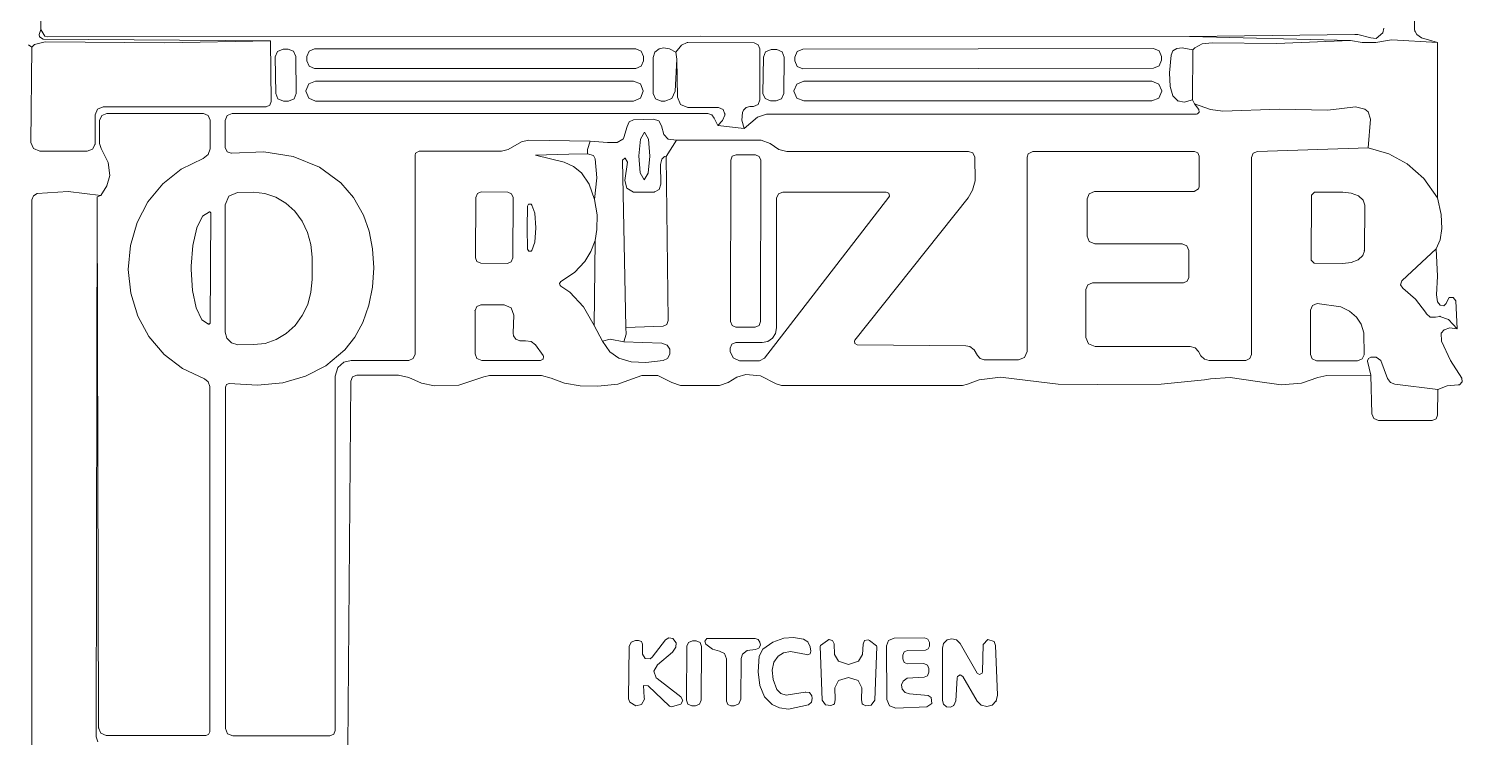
# Model space of a CAD drawing. Extents: x 0 to 650, y 0 to 488.
# Drawn here: x 127.1 to 267.8, y 172.5 to 242 of the extents above; entities that cross this region are included whole.
import ezdxf

# ---------------------------------------------------------------- set-up
doc = ezdxf.new("R2010")
doc.units = 0
doc.linetypes.add('Solid', pattern=[0])
doc.layers.add('Layer 1', color=7, linetype='Solid', lineweight=0)

msp = doc.modelspace()

# ---------------------------------------------------------------- linework, layer by layer
at = {"layer": 'Layer 1', "color": 9, "linetype": 'Solid', "lineweight": 0}
for p, q in [((128.35, 267.63), (128.32, 241.96)), ((128.72, 241.29), (128.32, 241.96)), ((129, 241.23), (128.72, 241.29)), ((193.02, 241.3), (129, 241.23)), ((241.04, 241.26), (193.02, 241.3)), ((151.55, 239.8), (151.33, 239.26)), ((151.33, 239.26), (151.37, 235.66)), ((152.09, 240.03), (151.55, 239.8)), ((152.59, 240.03), (152.09, 240.03)), ((153.13, 239.81), (152.59, 240.03)), ((153.35, 239.28), (153.13, 239.81)), ((153.39, 235.68), (153.35, 239.28)), ((154.66, 239.83), (154.44, 239.3)), ((154.44, 239.3), (154.44, 238.86)), ((155.19, 240.05), (154.66, 239.83)), ((186.71, 240.05), (155.19, 240.05)), ((187.24, 239.83), (186.71, 240.05)), ((187.46, 239.3), (187.24, 239.83)), ((187.46, 238.86), (187.46, 239.3)), ((188.56, 239.72), (188.4, 239.2)), ((188.4, 239.2), (188.4, 235.68)), ((188.98, 240.05), (188.56, 239.72)), ((189.42, 240.15), (188.98, 240.05)), ((190.01, 240.06), (189.42, 240.15)), ((189.42, 240.15), (189.42, 240.15)), ((190.62, 239.73), (190.01, 240.06)), ((199.22, 239.24), (199.18, 235.68)), ((199.44, 239.76), (199.22, 239.24)), ((199.97, 239.97), (199.44, 239.76)), ((200.53, 239.97), (199.97, 239.97)), ((201.05, 239.74), (200.53, 239.97)), ((201.26, 239.22), (201.05, 239.74)), ((201.22, 235.66), (201.26, 239.22)), ((202.53, 239.78), (202.3, 239.23)), ((202.3, 239.23), (202.3, 238.87)), ((203.08, 240.01), (202.53, 239.78)), ((237.5, 240.07), (203.08, 240.01)), ((238.05, 239.84), (237.5, 240.07)), ((238.28, 239.29), (238.05, 239.84)), ((238.28, 238.93), (238.28, 239.29)), ((239.21, 239.43), (239.06, 237.69)), ((239.4, 239.84), (239.21, 239.43)), ((239.79, 240.07), (239.4, 239.84)), ((240.31, 240.14), (239.79, 240.07)), ((241.36, 239.94), (240.31, 240.14)), ((154.44, 238.86), (154.66, 238.33)), ((154.66, 238.33), (155.19, 238.11)), ((155.19, 238.11), (186.71, 238.11)), ((186.71, 238.11), (187.24, 238.33)), ((187.24, 238.33), (187.46, 238.86)), ((190.57, 235.88), (190.72, 239.02)), ((202.3, 238.87), (202.53, 238.32)), ((202.53, 238.32), (203.08, 238.09)), ((203.08, 238.09), (237.5, 238.15)), ((237.5, 238.15), (238.05, 238.38)), ((238.05, 238.38), (238.28, 238.93)), ((154.61, 236.6), (154.33, 235.92)), ((155.29, 236.88), (154.61, 236.6)), ((186.47, 236.88), (155.29, 236.88)), ((187.15, 236.6), (186.47, 236.88)), ((187.43, 235.92), (187.15, 236.6)), ((202.5, 236.59), (202.22, 235.91)), ((203.18, 236.87), (202.5, 236.59)), ((237.34, 236.87), (203.18, 236.87)), ((238.02, 236.59), (237.34, 236.87)), ((238.3, 235.91), (238.02, 236.59)), ((239.06, 237.69), (239.12, 236.36)), ((239.12, 236.36), (239.4, 235.44)), ((151.37, 235.66), (151.59, 235.13)), ((151.59, 235.13), (152.13, 234.91)), ((152.13, 234.91), (152.63, 234.91)), ((152.63, 234.91), (153.17, 235.14)), ((153.17, 235.14), (153.39, 235.68)), ((154.33, 235.92), (154.33, 235.88)), ((154.33, 235.88), (154.61, 235.2)), ((154.61, 235.2), (155.29, 234.92)), ((155.29, 234.92), (186.47, 234.92)), ((186.47, 234.92), (187.15, 235.2)), ((187.15, 235.2), (187.43, 235.88)), ((187.43, 235.88), (187.43, 235.92)), ((188.4, 235.68), (188.63, 235.13)), ((188.63, 235.13), (189.18, 234.9)), ((189.18, 234.9), (189.54, 234.9)), ((189.54, 234.9), (190.25, 235.18)), ((190.25, 235.18), (190.57, 235.88)), ((199.18, 235.68), (199.39, 235.16)), ((199.39, 235.16), (199.91, 234.93)), ((199.91, 234.93), (200.47, 234.93)), ((200.47, 234.93), (201, 235.14)), ((201, 235.14), (201.22, 235.66)), ((202.22, 235.91), (202.22, 235.89)), ((202.22, 235.89), (202.5, 235.21)), ((202.5, 235.21), (203.18, 234.93)), ((203.18, 234.93), (237.34, 234.93)), ((237.34, 234.93), (238.02, 235.21)), ((238.02, 235.21), (238.3, 235.89)), ((238.3, 235.89), (238.3, 235.91)), ((239.4, 235.44), (239.88, 234.93)), ((239.88, 234.93), (239.88, 234.93)), ((239.88, 234.93), (240.51, 234.81)), ((240.51, 234.81), (241.31, 235.03)), ((134.3, 233.5), (134.09, 233.01)), ((134.79, 233.71), (134.3, 233.5)), ((144.28, 233.71), (134.79, 233.71)), ((144.74, 233.52), (144.28, 233.71)), ((144.93, 233.05), (144.74, 233.52)), ((146.62, 233.5), (146.42, 233.02)), ((147.09, 233.7), (146.62, 233.5)), ((193.77, 233.7), (147.09, 233.7)), ((194.15, 233.57), (193.77, 233.7)), ((194.38, 233.24), (194.15, 233.57)), ((199.51, 233.65), (198.63, 233.33)), ((241.72, 233.65), (199.51, 233.65)), ((241.52, 234.64), (241.93, 234.08)), ((241.8, 233.66), (241.72, 233.65)), ((241.97, 233.84), (241.8, 233.66)), ((241.93, 234.08), (241.97, 233.84)), ((134.09, 233.01), (134.09, 230.77)), ((144.93, 230.25), (144.93, 233.05)), ((146.42, 233.02), (146.42, 230.36)), ((185.84, 232.43), (185.54, 231.34)), ((186.04, 232.88), (185.84, 232.43)), ((186.49, 233.08), (186.04, 232.88)), ((188.44, 233.15), (186.49, 233.08)), ((188.96, 232.97), (188.44, 233.15)), ((189.22, 232.49), (188.96, 232.97)), ((189.44, 231.65), (189.22, 232.49)), ((194.75, 232.53), (194.38, 233.24)), ((198.63, 233.33), (197.34, 232.22)), ((134.09, 230.77), (134.25, 230.26)), ((174.19, 230.18), (175.48, 230.92)), ((175.48, 230.92), (176.17, 231.1)), ((176.17, 231.1), (182.22, 231)), ((183.92, 230.85), (182.22, 231)), ((184.88, 230.86), (183.92, 230.85)), ((185.44, 231.18), (184.88, 230.86)), ((185.45, 231.2), (185.44, 231.18)), ((185.44, 231.18), (185.44, 231.18)), ((185.54, 231.34), (185.45, 231.2)), ((187.17, 231.2), (186.99, 229.54)), ((187.57, 231.88), (187.17, 231.2)), ((187.95, 231.19), (187.57, 231.88)), ((188.09, 229.52), (187.95, 231.19)), ((189.87, 231.17), (189.44, 231.65)), ((190.7, 231.07), (189.87, 231.17)), ((190.7, 231.07), (198.99, 231.07)), ((198.99, 231.07), (199.87, 230.76)), ((199.87, 230.76), (200.75, 230.17)), ((134.25, 230.26), (134.94, 228.91)), ((142.09, 228.23), (144.27, 229.3)), ((144.27, 229.3), (144.75, 229.67)), ((144.75, 229.67), (144.93, 230.25)), ((146.42, 230.36), (146.6, 229.95)), ((146.6, 229.95), (147.01, 229.81)), ((147.01, 229.81), (147.05, 229.81)), ((147.05, 229.81), (150.22, 229.93)), ((150.22, 229.93), (153.07, 229.49)), ((153.07, 229.49), (155.67, 228.44)), ((165.04, 229.6), (165.09, 229.8)), ((165.04, 210.09), (165.04, 229.6)), ((165.09, 229.8), (165.44, 230)), ((165.44, 230), (173.52, 230)), ((173.52, 230), (174.19, 230.18)), ((180.14, 229.72), (176.87, 229.62)), ((176.87, 229.62), (179.66, 228.94)), ((181.96, 229.74), (180.14, 229.72)), ((182.56, 229.59), (181.96, 229.74)), ((182.73, 229.25), (182.56, 229.59)), ((185.64, 229.32), (185.39, 229.12)), ((185.66, 229.32), (185.64, 229.32)), ((185.9, 228.94), (185.66, 229.32)), ((186.99, 229.54), (187.13, 227.87)), ((187.91, 227.86), (188.09, 229.52)), ((189.49, 229.46), (189.26, 229.22)), ((189.67, 229.47), (189.49, 229.46)), ((189.89, 213.38), (189.67, 229.47)), ((196.17, 229.5), (196.01, 229.12)), ((196.54, 229.65), (196.17, 229.5)), ((198.44, 229.65), (196.54, 229.65)), ((198.82, 229.49), (198.44, 229.65)), ((198.97, 229.12), (198.82, 229.49)), ((200.75, 230.17), (201.51, 229.98)), ((201.51, 229.98), (219.34, 229.99)), ((219.34, 229.99), (219.76, 229.83)), ((219.76, 229.83), (219.97, 229.43)), ((219.97, 229.43), (219.98, 227.09)), ((225.09, 229.42), (225.21, 229.76)), ((225.09, 210.35), (225.09, 229.42)), ((225.21, 229.76), (225.64, 229.97)), ((225.64, 229.97), (241.52, 229.97)), ((241.52, 229.97), (241.52, 229.97)), ((241.52, 229.97), (241.83, 229.84)), ((241.83, 229.84), (241.96, 229.53)), ((241.96, 229.53), (241.96, 226.52)), ((247.11, 229.37), (247.28, 229.8)), ((247.11, 210.05), (247.11, 229.37)), ((247.28, 229.8), (247.71, 229.99)), ((247.71, 229.99), (258.54, 230.32)), ((134.94, 228.91), (135.09, 227.61)), ((140.3, 226.81), (142.09, 228.23)), ((155.67, 228.44), (157.76, 226.89)), ((179.66, 228.94), (180.59, 228.49)), ((180.59, 228.49), (181.36, 227.88)), ((181.36, 227.88), (182.14, 226.78)), ((182.87, 227.4), (182.73, 229.25)), ((185.39, 229.12), (185.39, 229.1)), ((185.39, 229.1), (185.71, 212.72)), ((185.61, 227.12), (185.9, 228.94)), ((187.13, 227.87), (187.51, 227.18)), ((187.51, 227.18), (187.91, 227.86)), ((189.26, 229.22), (189.13, 228.69)), ((189.13, 228.69), (189.17, 226.77)), ((196.01, 229.12), (195.99, 213.28)), ((198.95, 213.28), (198.97, 229.12)), ((134.82, 226.62), (134.21, 225.67)), ((135.09, 227.61), (134.82, 226.62)), ((135.09, 227.61), (135.09, 227.61)), ((138.83, 225.03), (140.3, 226.81)), ((157.76, 226.89), (158.99, 225.47)), ((182.14, 226.78), (182.66, 225.25)), ((182.66, 225.25), (182.87, 227.4)), ((185.81, 226.36), (185.61, 227.12)), ((189.17, 226.77), (189, 226.24)), ((219.98, 227.09), (219.72, 226.18)), ((241.96, 226.52), (241.91, 226.32)), ((133.85, 225.54), (134, 173.42)), ((146.77, 225.6), (146.41, 224.73)), ((147.64, 225.96), (146.77, 225.6)), ((149.2, 225.97), (147.64, 225.96)), ((150.32, 225.85), (149.2, 225.97)), ((151.39, 225.49), (150.32, 225.85)), ((152.38, 224.9), (151.39, 225.49)), ((158.99, 225.47), (159.98, 223.74)), ((171, 225.47), (170.96, 219.55)), ((171.16, 225.85), (171, 225.47)), ((171.54, 226.01), (171.16, 225.85)), ((174.14, 225.99), (171.54, 226.01)), ((174.52, 225.83), (174.14, 225.99)), ((174.68, 225.45), (174.52, 225.83)), ((174.64, 219.53), (174.68, 225.45)), ((186.49, 225.99), (185.81, 226.36)), ((186.57, 225.99), (186.49, 225.99)), ((188.47, 225.99), (186.57, 225.99)), ((188.51, 225.99), (188.47, 225.99)), ((189, 226.24), (188.51, 225.99)), ((199.33, 209.69), (211.53, 225.5)), ((200.7, 225.82), (200.52, 225.4)), ((200.52, 225.4), (200.52, 212.66)), ((201.13, 226), (200.7, 225.82)), ((211.28, 226), (201.13, 226)), ((219.3, 225.44), (208.19, 211.45)), ((211.54, 225.87), (211.28, 226)), ((211.53, 225.5), (211.58, 225.59)), ((211.58, 225.59), (211.54, 225.87)), ((219.72, 226.18), (219.3, 225.44)), ((231.18, 225.83), (230.97, 225.32)), ((230.97, 225.32), (230.97, 221.68)), ((231.69, 226.04), (231.18, 225.83)), ((241.48, 226.04), (231.69, 226.04)), ((241.91, 226.32), (241.48, 226.04)), ((252.99, 225.7), (252.97, 219.3)), ((253.28, 225.99), (252.99, 225.7)), ((256.08, 225.98), (253.28, 225.99)), ((256.9, 225.88), (256.08, 225.98)), ((257.59, 225.61), (256.9, 225.88)), ((258.05, 225.2), (257.59, 225.61)), ((258.21, 224.72), (258.05, 225.2)), ((265.7, 223.8), (265.37, 225.44)), ((137.77, 223.02), (138.83, 225.03)), ((144.2, 223.64), (143.62, 222.49)), ((144.87, 224.04), (144.2, 223.64)), ((144.92, 224.04), (144.87, 224.04)), ((145.02, 223.94), (144.92, 224.04)), ((144.94, 213.14), (145.02, 223.94)), ((146.41, 224.73), (146.43, 212.25)), ((153.25, 224.11), (152.38, 224.9)), ((153.97, 223.14), (153.25, 224.11)), ((159.98, 223.74), (160.55, 222.16)), ((176.06, 224.6), (176.05, 222.49)), ((176.19, 224.79), (176.06, 224.6)), ((176.42, 224.79), (176.19, 224.79)), ((176.5, 224.72), (176.42, 224.79)), ((176.8, 223.91), (176.5, 224.72)), ((176.9, 222.5), (176.8, 223.91)), ((258.19, 220.24), (258.21, 224.72)), ((265.78, 222.41), (265.7, 223.8)), ((137.12, 220.76), (137.77, 223.02)), ((143.62, 222.49), (143.23, 220.76)), ((154.5, 222.04), (153.97, 223.14)), ((176.05, 222.49), (176.06, 220.38)), ((176.8, 221.08), (176.9, 222.5)), ((265.63, 221.3), (265.78, 222.41)), ((154.83, 220.85), (154.5, 222.04)), ((154.94, 219.61), (154.83, 220.85)), ((160.55, 222.16), (160.88, 220.41)), ((176.5, 220.27), (176.8, 221.08)), ((182.7, 221.23), (182.29, 220.15)), ((182.6, 212.89), (182.7, 221.23)), ((230.97, 221.68), (231.19, 221.14)), ((231.19, 221.14), (231.73, 220.92)), ((231.73, 220.92), (240.29, 220.92)), ((240.29, 220.92), (240.76, 220.72)), ((265.24, 220.44), (265.63, 221.3)), ((136.91, 218.41), (137.12, 220.76)), ((143.23, 220.76), (143.08, 218.72)), ((154.94, 217.41), (154.94, 219.61)), ((160.88, 220.41), (160.99, 218.56)), ((170.96, 219.55), (171.12, 219.17)), ((174.48, 219.15), (174.64, 219.53)), ((176.06, 220.38), (176.2, 220.2)), ((176.2, 220.2), (176.43, 220.2)), ((176.43, 220.2), (176.5, 220.27)), ((182.29, 220.15), (181.71, 219.19)), ((240.76, 220.72), (240.96, 220.25)), ((240.96, 220.25), (240.96, 217.61)), ((257.57, 219.36), (258.03, 219.76)), ((258.03, 219.76), (258.19, 220.24)), ((137.16, 216.07), (136.91, 218.41)), ((143.08, 218.72), (143.08, 218.4)), ((143.08, 218.4), (143.2, 216.35)), ((160.99, 218.56), (160.86, 216.67)), ((171.12, 219.17), (171.5, 219.01)), ((171.5, 219.01), (174.1, 218.99)), ((174.1, 218.99), (174.48, 219.15)), ((180.68, 218.1), (179.35, 217.22)), ((181.71, 219.19), (180.68, 218.1)), ((181.71, 219.19), (181.71, 219.19)), ((252.97, 219.3), (253.26, 219.01)), ((253.26, 219.01), (256.06, 219)), ((256.06, 219), (256.87, 219.09)), ((256.87, 219.09), (257.57, 219.36)), ((154.83, 216.16), (154.94, 217.41)), ((160.86, 216.67), (160.5, 214.89)), ((179.35, 217.22), (179.22, 217.03)), ((179.22, 217.03), (179.28, 216.81)), ((179.28, 216.81), (179.34, 216.77)), ((179.34, 216.77), (180.23, 216.17)), ((231.05, 216.9), (230.86, 216.45)), ((231.51, 217.09), (231.05, 216.9)), ((240.44, 217.09), (231.51, 217.09)), ((240.81, 217.24), (240.44, 217.09)), ((240.96, 217.61), (240.81, 217.24)), ((137.85, 213.81), (137.16, 216.07)), ((143.2, 216.35), (143.57, 214.62)), ((154.51, 214.97), (154.83, 216.16)), ((180.23, 216.17), (181.58, 214.74)), ((230.86, 216.45), (230.86, 211.74)), ((138.94, 211.82), (137.85, 213.81)), ((143.57, 214.62), (144.12, 213.46)), ((153.27, 212.9), (153.98, 213.87)), ((153.98, 213.87), (154.51, 214.97)), ((160.5, 214.89), (159.91, 213.2)), ((171.1, 214.77), (170.93, 214.37)), ((170.93, 214.37), (170.93, 214.37)), ((170.93, 214.37), (170.93, 210.13)), ((171.5, 214.93), (171.1, 214.77)), ((173.78, 214.93), (171.5, 214.93)), ((173.79, 214.93), (173.78, 214.93)), ((174.48, 214.63), (173.79, 214.93)), ((174.75, 213.93), (174.48, 214.63)), ((174.68, 212.14), (174.75, 213.93)), ((181.58, 214.74), (182.6, 212.89)), ((253.08, 214.88), (252.89, 214.41)), ((252.89, 214.41), (252.89, 210.05)), ((253.55, 215.07), (253.08, 214.88)), ((255.86, 214.73), (253.55, 215.07)), ((253.55, 215.07), (253.55, 215.07)), ((256.73, 214.31), (255.86, 214.73)), ((257.4, 213.72), (256.73, 214.31)), ((144.12, 213.46), (144.79, 213.04)), ((144.79, 213.04), (144.84, 213.04)), ((144.84, 213.04), (144.94, 213.14)), ((152.4, 212.11), (153.27, 212.9)), ((159.91, 213.2), (159.14, 211.76)), ((185.71, 212.72), (189.37, 212.83)), ((189.37, 212.83), (189.74, 213)), ((189.74, 213), (189.89, 213.38)), ((195.99, 213.28), (196.14, 212.91)), ((196.14, 212.91), (196.52, 212.75)), ((196.52, 212.75), (198.42, 212.75)), ((198.42, 212.75), (198.79, 212.9)), ((198.79, 212.9), (198.95, 213.28)), ((200.52, 212.66), (200.41, 212.11)), ((257.85, 213.03), (257.4, 213.72)), ((258.13, 212.18), (257.85, 213.03)), ((265.71, 212.15), (266.02, 212.48)), ((266.02, 212.48), (266.56, 212.66)), ((266.56, 212.66), (267.27, 212.59)), ((140.44, 210.06), (138.94, 211.82)), ((146.43, 212.25), (146.58, 211.66)), ((146.58, 211.66), (147.04, 211.19)), ((147.04, 211.19), (147.66, 211.02)), ((147.66, 211.02), (149.22, 211.03)), ((149.22, 211.03), (150.34, 211.15)), ((149.22, 211.03), (149.22, 211.03)), ((150.34, 211.15), (151.41, 211.52)), ((151.41, 211.52), (152.4, 212.11)), ((159.14, 211.76), (158.15, 210.5)), ((174.71, 211.9), (174.68, 212.14)), ((174.92, 211.57), (174.71, 211.9)), ((175.32, 211.39), (174.92, 211.57)), ((174.92, 211.57), (174.92, 211.57)), ((175.89, 211.4), (175.32, 211.39)), ((176.43, 211.34), (175.89, 211.4)), ((176.85, 211), (176.43, 211.34)), ((177.6, 209.95), (176.85, 211)), ((184.2, 211.55), (183.43, 211.35)), ((183.43, 211.35), (184.14, 210.32)), ((185.52, 211.3), (184.2, 211.55)), ((189.25, 211.18), (185.52, 211.3)), ((189.78, 210.97), (189.25, 211.18)), ((196.13, 211.07), (195.97, 210.68)), ((196.52, 211.23), (196.13, 211.07)), ((199.1, 211.23), (196.52, 211.23)), ((199.64, 211.34), (199.1, 211.23)), ((200.1, 211.65), (199.64, 211.34)), ((200.41, 212.11), (200.1, 211.65)), ((208.19, 211.45), (208.15, 211.37)), ((208.15, 211.37), (208.18, 211.12)), ((208.18, 211.12), (208.41, 211.01)), ((208.41, 211.01), (219.08, 210.91)), ((230.86, 211.74), (231.13, 211.1)), ((231.13, 211.1), (231.77, 210.83)), ((258.17, 210.04), (258.13, 212.18)), ((265.74, 211.38), (265.71, 212.15)), ((266.62, 209.47), (265.74, 211.38)), ((142.23, 208.69), (140.44, 210.06)), ((158.15, 210.5), (156.29, 208.94)), ((164.42, 209.47), (164.86, 209.65)), ((164.86, 209.65), (165.04, 210.09)), ((170.93, 210.13), (171.12, 209.66)), ((171.12, 209.66), (171.59, 209.47)), ((177.35, 209.47), (177.6, 209.59)), ((177.64, 209.87), (177.6, 209.95)), ((177.6, 209.59), (177.64, 209.87)), ((184.14, 210.32), (184.14, 210.32)), ((184.14, 210.32), (184.14, 210.32)), ((184.14, 210.32), (185.05, 209.7)), ((185.05, 209.7), (186.23, 209.35)), ((189.37, 209.47), (189.8, 209.68)), ((190.04, 210.57), (189.78, 210.97)), ((189.8, 209.68), (190.05, 210.09)), ((190.05, 210.09), (190.04, 210.57)), ((195.97, 210.68), (195.97, 210.36)), ((195.97, 210.36), (196.24, 209.72)), ((196.24, 209.72), (196.88, 209.45)), ((198.84, 209.45), (199.33, 209.69)), ((219.08, 210.91), (219.47, 210.83)), ((219.47, 210.83), (219.47, 210.83)), ((219.47, 210.83), (219.89, 210.51)), ((219.89, 210.51), (220.21, 209.97)), ((220.21, 209.97), (220.48, 209.65)), ((220.48, 209.65), (220.87, 209.53)), ((224.26, 209.53), (224.85, 209.77)), ((224.85, 209.77), (225.09, 210.35)), ((231.77, 210.83), (241.1, 210.83)), ((241.1, 210.83), (241.57, 210.7)), ((241.57, 210.7), (241.91, 210.36)), ((241.91, 210.36), (242.15, 209.94)), ((242.15, 209.94), (242.48, 209.6)), ((242.48, 209.6), (242.94, 209.48)), ((246.54, 209.48), (246.94, 209.65)), ((246.94, 209.65), (247.11, 210.05)), ((252.89, 210.05), (253.07, 209.63)), ((253.07, 209.63), (253.49, 209.45)), ((257.5, 209.45), (257.95, 209.62)), ((257.95, 209.62), (258.17, 210.04)), ((144.38, 207.66), (142.23, 208.69)), ((156.29, 208.94), (154.31, 207.92)), ((156.29, 208.94), (156.29, 208.94)), ((156.29, 208.94), (156.29, 208.94)), ((157.22, 207.92), (157.48, 208.78)), ((157.48, 208.78), (158.04, 209.29)), ((158.04, 209.29), (158.77, 209.47)), ((158.77, 209.47), (164.42, 209.47)), ((171.59, 209.47), (177.35, 209.47)), ((186.23, 209.35), (187.67, 209.27)), ((187.67, 209.27), (189.37, 209.47)), ((196.88, 209.45), (198.84, 209.45)), ((220.87, 209.53), (224.26, 209.53)), ((242.94, 209.48), (246.54, 209.48)), ((253.49, 209.45), (257.5, 209.45)), ((267.73, 207.74), (266.62, 209.47)), ((144.76, 207.37), (144.38, 207.66)), ((144.91, 206.91), (144.76, 207.37)), ((144.91, 173.08), (144.91, 206.91)), ((146.55, 207.11), (146.44, 206.86)), ((146.44, 206.86), (146.44, 173.37)), ((146.8, 207.21), (146.55, 207.11)), ((146.82, 207.21), (146.8, 207.21)), ((149.57, 207.06), (146.82, 207.21)), ((152.07, 207.29), (149.57, 207.06)), ((154.31, 207.92), (152.07, 207.29)), ((157.22, 173.18), (157.22, 207.92)), ((158.44, 171.54), (158.73, 207.44)), ((158.73, 207.44), (158.91, 207.86)), ((158.91, 207.86), (159.34, 208.04)), ((159.34, 208.04), (163.42, 208.04)), ((163.42, 208.04), (164.43, 207.79)), ((164.43, 207.79), (165.68, 207.26)), ((165.68, 207.26), (166.96, 206.97)), ((166.96, 206.97), (169.33, 207.04)), ((166.96, 206.97), (166.96, 206.97)), ((169.33, 207.04), (171.8, 207.86)), ((171.8, 207.86), (172.34, 207.99)), ((172.34, 207.99), (177.46, 207.99)), ((177.46, 207.99), (178.4, 207.75)), ((178.4, 207.75), (179.71, 207.24)), ((179.71, 207.24), (181.24, 206.97)), ((181.24, 206.97), (182.98, 206.94)), ((182.98, 206.94), (184.94, 207.15)), ((184.94, 207.15), (185.56, 207.36)), ((185.56, 207.36), (187.3, 208.01)), ((187.3, 208.01), (188.87, 207.98)), ((188.87, 207.98), (188.87, 207.98)), ((188.87, 207.98), (190.24, 207.3)), ((190.24, 207.3), (191.1, 207)), ((191.1, 207), (194.91, 207)), ((194.91, 207), (195.77, 207.31)), ((195.77, 207.31), (196.61, 207.83)), ((196.61, 207.83), (197.48, 208.09)), ((197.48, 208.09), (197.48, 208.09)), ((197.48, 208.09), (197.48, 208.09)), ((197.48, 208.09), (198.93, 207.96)), ((198.93, 207.96), (200.46, 207.19)), ((200.46, 207.19), (200.99, 207.03)), ((200.99, 207.03), (218.76, 207.03)), ((218.76, 207.03), (219.25, 207.14)), ((219.25, 207.14), (220.39, 207.58)), ((220.39, 207.58), (222.47, 207.82)), ((222.47, 207.82), (225.16, 207.49)), ((225.16, 207.49), (228.13, 207.14)), ((228.13, 207.14), (232.04, 207.11)), ((232.04, 207.11), (238.23, 207.14)), ((238.23, 207.14), (242.49, 207.57)), ((242.49, 207.57), (243.09, 207.68)), ((243.09, 207.68), (245.02, 207.8)), ((245.02, 207.8), (247.47, 207.45)), ((247.47, 207.45), (250.01, 207.09)), ((250.01, 207.09), (252.01, 207.25)), ((252.01, 207.25), (253.61, 207.81)), ((253.61, 207.81), (254.51, 208.01)), ((254.51, 208.01), (258.8, 208.04)), ((265.38, 206.63), (266.31, 206.97)), ((266.31, 206.97), (267.38, 207.07)), ((267.38, 207.07), (267.52, 207.09)), ((267.52, 207.09), (267.79, 207.36)), ((267.79, 207.36), (267.73, 207.74)), ((186.24, 181.84), (186.05, 181.41)), ((186.66, 182.01), (186.24, 181.84)), ((186.98, 182.01), (186.66, 182.01)), ((187.26, 181.9), (186.98, 182.01)), ((187.37, 181.62), (187.26, 181.9)), ((187.37, 180.67), (187.37, 181.62)), ((189.62, 182.07), (188.3, 180.35)), ((189.95, 182.27), (189.62, 182.07)), ((190.33, 182.19), (189.95, 182.27)), ((190.67, 181.78), (190.33, 182.19)), ((190.63, 181.35), (190.67, 181.78)), ((190.67, 181.78), (190.67, 181.78)), ((191.87, 181.81), (191.71, 181.43)), ((192.26, 181.96), (191.87, 181.81)), ((192.62, 181.96), (192.26, 181.96)), ((193, 181.8), (192.62, 181.96)), ((193.15, 181.41), (193, 181.8)), ((193.67, 182.18), (193.48, 181.94)), ((193.48, 181.94), (193.57, 181.65)), ((193.57, 181.65), (194.23, 181.14)), ((193.79, 182.2), (193.67, 182.18)), ((198.42, 182.2), (193.79, 182.2)), ((198.72, 182.09), (198.42, 182.2)), ((198.88, 181.82), (198.72, 182.09)), ((198.77, 181.24), (198.93, 181.54)), ((198.93, 181.54), (198.88, 181.82)), ((200.16, 181.84), (199.18, 181.13)), ((201.21, 182.23), (200.16, 181.84)), ((202.16, 182.29), (201.21, 182.23)), ((201.21, 182.23), (201.21, 182.23)), ((203.16, 182.12), (202.16, 182.29)), ((203.59, 181.85), (203.16, 182.12)), ((203.81, 181.38), (203.59, 181.85)), ((204.83, 181.49), (204.8, 181.43)), ((205.51, 182.01), (204.83, 181.49)), ((205.64, 182.08), (205.51, 182.01)), ((206, 182), (205.64, 182.08)), ((206.15, 181.66), (206, 182)), ((206.21, 180.63), (206.15, 181.66)), ((209, 181.65), (208.93, 180.62)), ((209.14, 181.99), (209, 181.65)), ((209.51, 182.07), (209.14, 181.99)), ((209.64, 182), (209.51, 182.07)), ((210.31, 181.48), (209.64, 182)), ((210.34, 181.42), (210.31, 181.48)), ((211.5, 182.01), (211.29, 181.47)), ((211.29, 181.47), (211.34, 176.21)), ((212.04, 182.23), (211.5, 182.01)), ((215.03, 182.26), (212.04, 182.23)), ((215.36, 182.13), (215.03, 182.26)), ((215.51, 181.8), (215.36, 182.13)), ((215.39, 181.17), (215.51, 181.45)), ((215.51, 181.45), (215.51, 181.8)), ((215.51, 181.8), (215.51, 181.8)), ((216.9, 181.71), (216.78, 181.25)), ((217.24, 182.05), (216.9, 181.71)), ((217.71, 182.17), (217.24, 182.05)), ((218.17, 182.05), (217.71, 182.17)), ((218.51, 181.71), (218.17, 182.05)), ((220.2, 178.78), (218.51, 181.71)), ((220.78, 181.61), (220.7, 178.92)), ((221.23, 182.09), (220.78, 181.61)), ((221.85, 181.9), (221.23, 182.09)), ((222, 181.52), (221.85, 181.9)), ((222.2, 176.63), (222, 181.52)), ((186.05, 181.41), (186, 176.26)), ((187.61, 180.23), (187.37, 180.67)), ((188.12, 180.2), (187.61, 180.23)), ((188.3, 180.35), (188.12, 180.2)), ((188.83, 179.6), (190.31, 180.85)), ((190.31, 180.85), (190.63, 181.35)), ((191.71, 181.43), (191.67, 176.15)), ((193.11, 176.13), (193.15, 181.41)), ((194.23, 181.14), (194.91, 180.94)), ((194.91, 180.94), (195.4, 180.71)), ((195.4, 180.71), (195.6, 180.21)), ((195.6, 180.21), (195.6, 176.03)), ((197, 176.24), (197.04, 180.23)), ((197.04, 180.23), (197.16, 180.67)), ((197.16, 180.67), (197.63, 181.01)), ((197.63, 181.01), (198.45, 181.12)), ((198.45, 181.12), (198.77, 181.24)), ((198.81, 180.45), (198.69, 178.91)), ((199.18, 181.13), (198.81, 180.45)), ((200.25, 179.87), (200.68, 180.47)), ((200.68, 180.47), (201.2, 180.79)), ((201.2, 180.79), (201.89, 180.92)), ((201.89, 180.92), (203.45, 180.61)), ((203.45, 180.61), (203.53, 180.59)), ((203.53, 180.59), (203.8, 180.69)), ((203.8, 180.69), (203.88, 180.96)), ((203.88, 180.96), (203.81, 181.38)), ((204.8, 181.43), (204.97, 176.15)), ((206.59, 179.96), (206.21, 180.63)), ((208.93, 180.62), (208.54, 179.96)), ((210.14, 176.14), (210.34, 181.42)), ((212.89, 180.55), (213.02, 180.89)), ((212.89, 180.2), (212.89, 180.55)), ((213.03, 179.85), (212.89, 180.2)), ((213.02, 180.89), (213.36, 181.03)), ((213.36, 181.03), (215.11, 181.05)), ((215.11, 181.05), (215.39, 181.17)), ((216.78, 181.25), (216.78, 176.11)), ((188.48, 179), (188.83, 179.6)), ((188.7, 178.34), (188.48, 179)), ((198.69, 178.91), (198.86, 177.57)), ((200.08, 179.08), (200.25, 179.87)), ((200.18, 178.16), (200.08, 179.08)), ((207.57, 179.64), (206.59, 179.96)), ((206.59, 179.96), (206.59, 179.96)), ((208.54, 179.96), (207.57, 179.64)), ((208.54, 179.96), (208.54, 179.96)), ((213.37, 179.71), (213.03, 179.85)), ((214.97, 179.73), (213.37, 179.71)), ((213.37, 179.71), (213.37, 179.71)), ((215.32, 179.59), (214.97, 179.73)), ((215.46, 179.25), (215.32, 179.59)), ((215.33, 178.54), (215.46, 178.88)), ((215.46, 178.88), (215.46, 179.25)), ((220.43, 178.65), (220.2, 178.78)), ((220.67, 178.78), (220.43, 178.65)), ((220.7, 178.92), (220.67, 178.78)), ((187.52, 176.39), (187.45, 177.58)), ((187.45, 177.58), (187.92, 177.56)), ((187.92, 177.56), (190, 175.54)), ((188.79, 178.26), (188.7, 178.34)), ((191.13, 176.46), (188.79, 178.26)), ((198.86, 177.57), (199.32, 176.48)), ((200.55, 177.19), (200.18, 178.16)), ((206.23, 177.35), (206.59, 178.06)), ((206.26, 176.22), (206.23, 177.35)), ((206.59, 178.06), (207.56, 178.38)), ((207.56, 178.38), (208.53, 178.06)), ((208.53, 178.06), (208.53, 178.06)), ((208.53, 178.06), (208.89, 177.34)), ((208.89, 177.34), (208.85, 176.21)), ((212.78, 177.63), (212.93, 178.02)), ((212.85, 177.21), (212.78, 177.63)), ((212.93, 178.02), (213.31, 178.3)), ((213.31, 178.3), (214.99, 178.41)), ((214.99, 178.41), (215, 178.41)), ((215, 178.41), (215.33, 178.54)), ((218.1, 176.07), (218.22, 178.33)), ((218.22, 178.33), (218.27, 178.47)), ((218.27, 178.47), (218.53, 178.62)), ((218.53, 178.62), (218.8, 178.46)), ((218.8, 178.46), (220.19, 176.05)), ((186, 176.26), (186.11, 175.94)), ((186.11, 175.94), (186.69, 175.58)), ((187.27, 175.7), (187.54, 176.23)), ((187.54, 176.23), (187.52, 176.39)), ((191.11, 175.76), (191.3, 176.1)), ((191.3, 176.1), (191.13, 176.46)), ((191.67, 176.15), (191.82, 175.76)), ((192.95, 175.75), (193.11, 176.13)), ((195.6, 176.03), (195.73, 175.72)), ((196.8, 175.78), (197, 176.24)), ((199.32, 176.48), (200.08, 175.7)), ((200.93, 176.79), (200.55, 177.19)), ((201.45, 176.64), (200.93, 176.79)), ((203.32, 176.92), (201.45, 176.64)), ((203.37, 176.94), (203.32, 176.92)), ((203.75, 176.88), (203.37, 176.94)), ((203.64, 175.68), (203.93, 175.93)), ((203.96, 176.56), (203.75, 176.88)), ((203.93, 175.93), (204, 176.31)), ((204, 176.31), (203.96, 176.56)), ((204.97, 176.15), (205.32, 175.67)), ((206.19, 175.79), (206.26, 176.22)), ((208.85, 176.21), (208.92, 175.78)), ((209.79, 175.66), (210.14, 176.14)), ((211.34, 176.21), (211.34, 176.2)), ((211.34, 176.2), (211.6, 175.6)), ((213.14, 176.89), (212.85, 177.21)), ((213.54, 176.76), (213.14, 176.89)), ((215.39, 176.59), (213.54, 176.76)), ((215.26, 175.5), (215.75, 175.82)), ((215.68, 176.4), (215.39, 176.59)), ((215.75, 175.82), (215.68, 176.4)), ((216.78, 176.11), (216.89, 175.75)), ((217.89, 175.63), (218.1, 176.07)), ((220.19, 176.05), (220.59, 175.65)), ((221.68, 175.66), (222.07, 176.07)), ((222.07, 176.07), (222.2, 176.63)), ((186.69, 175.58), (187.27, 175.7)), ((190, 175.54), (190.21, 175.49)), ((190.21, 175.49), (190.98, 175.7)), ((190.98, 175.7), (191.11, 175.76)), ((191.82, 175.76), (192.2, 175.6)), ((192.2, 175.6), (192.56, 175.6)), ((192.56, 175.6), (192.95, 175.75)), ((195.73, 175.72), (196.04, 175.59)), ((196.04, 175.59), (196.34, 175.59)), ((196.34, 175.59), (196.8, 175.78)), ((200.08, 175.7), (200.8, 175.38)), ((200.8, 175.38), (201.68, 175.26)), ((201.68, 175.26), (203.64, 175.68)), ((205.32, 175.67), (205.84, 175.61)), ((205.84, 175.61), (206.09, 175.71)), ((206.09, 175.71), (206.19, 175.79)), ((208.92, 175.78), (209.02, 175.7)), ((209.02, 175.7), (209.28, 175.6)), ((209.28, 175.6), (209.79, 175.66)), ((211.6, 175.6), (212.22, 175.37)), ((212.22, 175.37), (215.26, 175.5)), ((216.89, 175.75), (217.18, 175.5)), ((217.18, 175.5), (217.56, 175.46)), ((217.56, 175.46), (217.89, 175.63)), ((220.59, 175.65), (221.13, 175.51)), ((221.13, 175.51), (221.68, 175.66)), ((134, 173.42), (134.22, 172.9)), ((144.78, 172.78), (144.91, 173.04)), ((144.91, 173.04), (144.91, 173.08)), ((146.44, 173.37), (146.65, 172.85)), ((157.06, 172.8), (157.22, 173.18)), ((134.22, 172.9), (134.75, 172.68)), ((134.75, 172.68), (144.51, 172.68)), ((144.51, 172.68), (144.78, 172.78)), ((146.65, 172.85), (147.17, 172.64)), ((147.17, 172.64), (156.68, 172.64)), ((156.68, 172.64), (157.06, 172.8))]:
    msp.add_line(p, q, dxfattribs=at)
at = {"layer": 'Layer 1', "color": 254, "linetype": 'Solid', "lineweight": 0}
for p, q in [((263.1, 241.99), (262.94, 254.74)), ((260.1, 242.06), (259.98, 241.61)), ((263.13, 241.81), (263.1, 241.99)), ((257.23, 241.45), (241.04, 241.26)), ((257.53, 241.45), (257.23, 241.45)), ((258.81, 241.14), (257.53, 241.45)), ((259.35, 241.07), (258.81, 241.14)), ((259.98, 241.61), (259.35, 241.07)), ((263.34, 241.44), (263.13, 241.81)), ((263.13, 241.81), (263.13, 241.81)), ((263.79, 241.12), (263.34, 241.44)), ((265.35, 240.68), (263.79, 241.12))]:
    msp.add_line(p, q, dxfattribs=at)
at = {"layer": 'Layer 1', "color": 251, "linetype": 'Solid', "lineweight": 0}
for p, q in [((128.32, 241.96), (128.16, 241.45)), ((128.16, 241.45), (128.2, 241.23)), ((128.2, 241.23), (128.55, 240.98)), ((128.55, 240.98), (150.86, 240.83)), ((127.44, 240.2), (127.11, 240.45)), ((182.22, 231), (181.97, 230.17)), ((189.67, 229.47), (190.7, 231.07)), ((181.97, 230.17), (181.96, 229.74)), ((182.66, 225.25), (182.9, 223.76)), ((182.9, 223.76), (182.88, 222.31)), ((182.88, 222.31), (182.7, 221.23)), ((182.6, 212.89), (183.43, 211.35)), ((185.75, 212.06), (185.71, 212.72)), ((185.52, 211.3), (185.75, 212.06))]:
    msp.add_line(p, q, dxfattribs=at)
at = {"layer": 'Layer 1', "color": 87, "linetype": 'Solid', "lineweight": 0}
for p, q in [((128.75, 240.74), (127.72, 240.46)), ((140.5, 240.64), (128.75, 240.74)), ((150.86, 240.83), (140.5, 240.64)), ((127.72, 240.46), (127.44, 240.2))]:
    msp.add_line(p, q, dxfattribs=at)
at = {"layer": 'Layer 1', "color": 47, "linetype": 'Solid', "lineweight": 0}
for p, q in [((150.94, 234.87), (150.86, 240.83)), ((191.75, 240.68), (191.17, 240.42)), ((191.81, 240.68), (191.75, 240.68)), ((191.75, 240.68), (191.75, 240.68)), ((198.32, 240.62), (191.81, 240.68)), ((198.72, 240.45), (198.32, 240.62)), ((242.27, 240.54), (241.56, 240.15)), ((243.25, 240.63), (242.27, 240.54)), ((249.55, 240.57), (243.25, 240.63)), ((256.83, 240.88), (249.55, 240.57)), ((127.44, 240.2), (127.36, 230.87)), ((191.17, 240.42), (190.62, 239.73)), ((198.88, 240.06), (198.72, 240.45)), ((198.88, 235.03), (198.88, 240.06)), ((241.56, 240.15), (241.36, 239.94)), ((190.72, 239.02), (190.78, 235.29)), ((190.78, 235.29), (191.08, 234.58)), ((198.7, 234.58), (198.88, 235.03)), ((241.31, 235.03), (241.52, 234.64)), ((133.65, 233.56), (133.88, 234.13)), ((133.65, 230.77), (133.65, 233.56)), ((133.88, 234.13), (134.45, 234.36)), ((134.45, 234.36), (150.44, 234.36)), ((150.44, 234.36), (150.8, 234.51)), ((150.44, 234.36), (150.44, 234.36)), ((150.8, 234.51), (150.94, 234.87)), ((191.08, 234.58), (191.79, 234.29)), ((191.79, 234.29), (194.82, 234.29)), ((194.82, 234.29), (195.27, 234.1)), ((195.43, 233.55), (195.22, 233.02)), ((195.27, 234.1), (195.44, 233.65)), ((195.44, 233.62), (195.43, 233.55)), ((195.43, 233.55), (195.43, 233.55)), ((195.44, 233.65), (195.44, 233.62)), ((197.11, 233.06), (197.18, 233.79)), ((197.18, 233.79), (197.28, 234.02)), ((197.28, 234.02), (197.52, 234.29)), ((197.52, 234.29), (197.88, 234.39)), ((197.88, 234.39), (198.25, 234.39)), ((198.25, 234.39), (198.7, 234.58)), ((195.22, 233.02), (194.75, 232.53)), ((197.34, 232.22), (197.11, 233.06)), ((127.36, 230.87), (127.61, 230.26)), ((133.4, 230.2), (133.65, 230.69)), ((133.65, 230.69), (133.65, 230.77)), ((127.61, 230.26), (128.22, 230)), ((128.22, 230), (128.22, 230)), ((128.22, 230), (132.88, 230)), ((132.88, 230), (133.4, 230.2)), ((258.54, 230.32), (260.58, 229.73)), ((260.58, 229.73), (262.37, 228.77)), ((262.37, 228.77), (262.37, 228.77)), ((262.37, 228.77), (262.37, 228.77)), ((262.37, 228.77), (264.02, 227.32)), ((264.02, 227.32), (265.37, 225.44)), ((127.6, 225.64), (127.45, 225.24)), ((127.45, 225.24), (127.45, 169.55)), ((127.97, 225.85), (127.6, 225.64)), ((131.01, 226.05), (127.97, 225.85)), ((134.21, 225.67), (131.01, 226.05)), ((133.76, 172.53), (133.85, 225.54)), ((265.24, 220.44), (261.89, 217.33)), ((261.86, 217.29), (261.73, 216.9)), ((261.73, 216.9), (261.94, 216.55)), ((261.89, 217.33), (261.86, 217.29)), ((261.94, 216.55), (263.2, 215.47)), ((263.2, 215.47), (264.17, 214.21)), ((264.17, 214.21), (264.17, 214.21)), ((264.17, 214.21), (264.26, 214.05)), ((264.26, 214.05), (264.65, 213.73)), ((264.65, 213.73), (265.16, 213.72)), ((265.16, 213.72), (265.6, 213.79)), ((265.6, 213.79), (266.44, 213.48)), ((266.44, 213.48), (267.27, 212.59)), ((258.57, 209.68), (258.48, 209.43)), ((258.82, 209.79), (258.57, 209.68)), ((259.35, 209.79), (258.82, 209.79)), ((259.8, 209.48), (259.35, 209.79)), ((258.48, 209.43), (258.49, 209.39)), ((258.49, 209.39), (258.8, 208.04)), ((260.46, 207.7), (259.8, 209.48)), ((260.74, 207.31), (260.46, 207.7)), ((261.18, 207.13), (260.74, 207.31)), ((265.38, 206.63), (261.18, 207.13)), ((133.91, 172.04), (133.76, 172.53))]:
    msp.add_line(p, q, dxfattribs=at)
at = {"layer": 'Layer 1', "color": 252, "linetype": 'Solid', "lineweight": 0}
msp.add_line((256.83, 240.88), (241.04, 241.26), dxfattribs=at)
at = {"layer": 'Layer 1', "color": 250, "linetype": 'Solid', "lineweight": 0}
for p, q in [((257.98, 240.68), (256.83, 240.88)), ((259.3, 240.67), (257.98, 240.68)), ((260.64, 240.89), (259.3, 240.67)), ((260.88, 240.92), (260.64, 240.89)), ((265.35, 240.68), (260.88, 240.92))]:
    msp.add_line(p, q, dxfattribs=at)
at = {"layer": 'Layer 1', "color": 8, "linetype": 'Solid', "lineweight": 0}
for p, q in [((265.37, 225.44), (265.35, 240.68)), ((190.72, 239.02), (190.62, 239.73)), ((241.31, 235.03), (241.36, 239.94)), ((243.09, 234.09), (241.52, 234.64)), ((244.29, 233.94), (243.09, 234.09)), ((249.81, 234.13), (244.29, 233.94)), ((254.58, 234.02), (249.81, 234.13)), ((255.97, 234.19), (254.58, 234.02)), ((257.32, 234.37), (255.97, 234.19)), ((258.22, 234.13), (257.32, 234.37)), ((258.55, 233.85), (258.22, 234.13)), ((258.78, 233.16), (258.55, 233.85)), ((197.34, 232.22), (194.75, 232.53)), ((258.54, 230.32), (258.78, 233.16)), ((133.85, 225.54), (134.21, 225.67)), ((265.36, 217.74), (265.24, 220.44)), ((265.26, 215.91), (265.36, 217.74)), ((265.35, 215.23), (265.26, 215.91)), ((265.63, 214.9), (265.35, 215.23)), ((266.49, 215.66), (266.24, 215.16)), ((266.9, 215.65), (266.49, 215.66)), ((267.14, 215.32), (266.9, 215.65)), ((267.27, 212.59), (267.14, 215.32)), ((265.96, 214.84), (265.63, 214.9)), ((266.22, 215.07), (265.96, 214.84)), ((266.24, 215.16), (266.22, 215.07)), ((258.8, 208.04), (258.92, 204.22)), ((265.37, 204.11), (265.38, 206.63)), ((258.92, 204.22), (259.12, 203.77)), ((265.21, 203.73), (265.37, 204.11)), ((259.12, 203.77), (259.57, 203.58)), ((259.57, 203.58), (264.84, 203.58)), ((264.84, 203.58), (265.21, 203.73))]:
    msp.add_line(p, q, dxfattribs=at)
at = {"layer": 'Layer 1', "color": 254, "linetype": 'Solid', "lineweight": 0}
msp.add_point((263.13, 241.81), dxfattribs=at)
at = {"layer": 'Layer 1', "color": 9, "linetype": 'Solid', "lineweight": 0}
for p in [(239.88, 234.93), (189.49, 229.46), (189.49, 229.46), (188.51, 225.99), (258.19, 220.24), (170.93, 214.37), (144.79, 213.04), (144.79, 213.04), (205.64, 182.08), (216.9, 181.71), (222.07, 176.07), (217.89, 175.63), (134, 173.42)]:
    msp.add_point(p, dxfattribs=at)
at = {"layer": 'Layer 1', "color": 47, "linetype": 'Solid', "lineweight": 0}
for p in [(195.44, 233.65), (133.65, 230.69), (265.6, 213.79)]:
    msp.add_point(p, dxfattribs=at)

doc.saveas('drawing.dxf')
